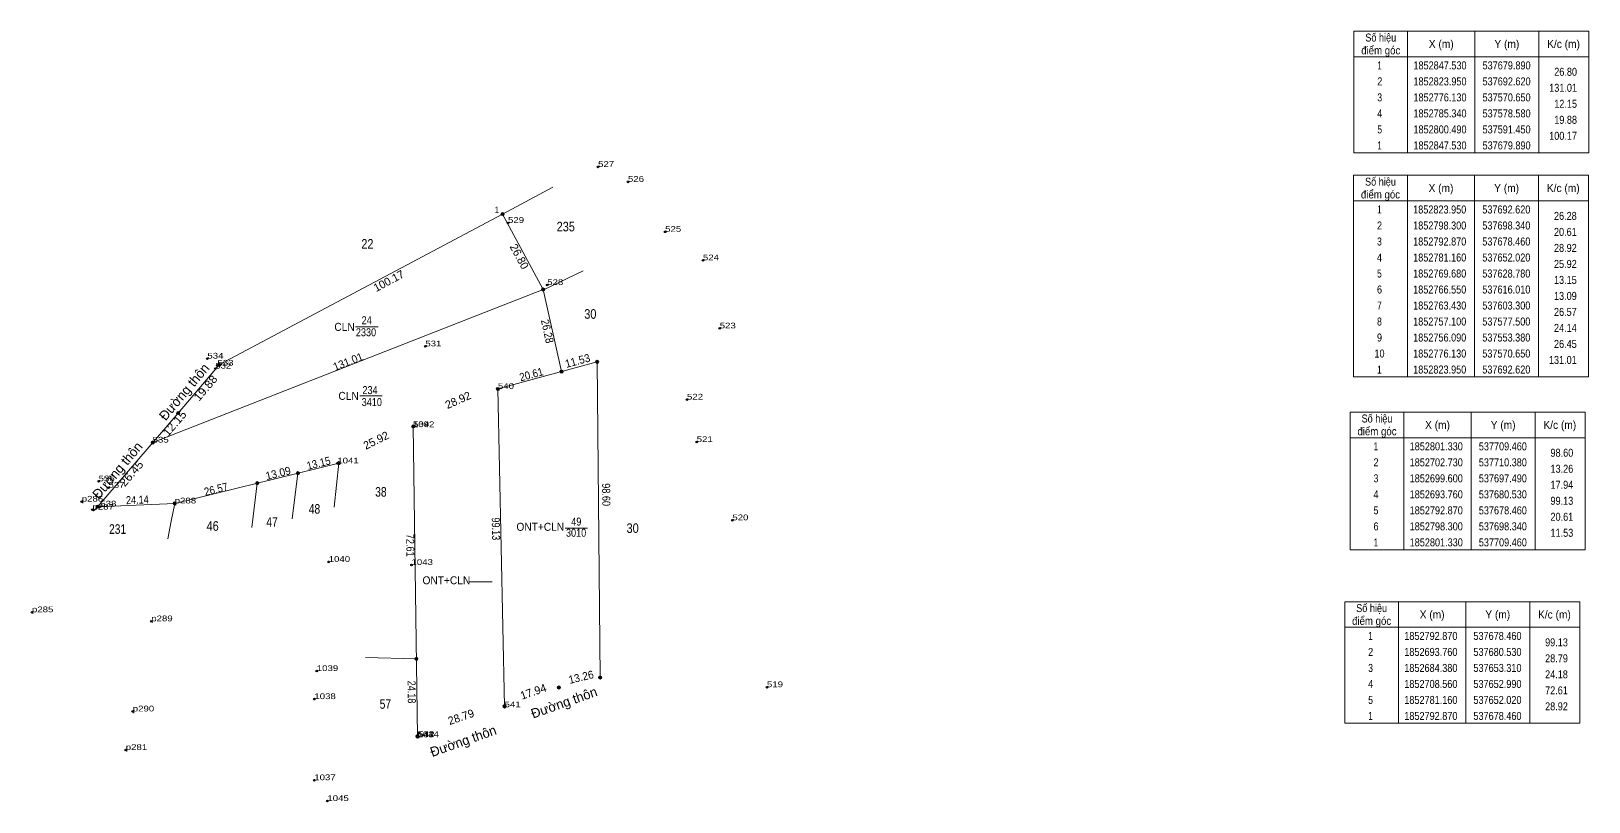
# Model space of a CAD drawing. Header units: metres. Extents: x 536979 to 538019, y 1852200 to 1852905.
# Drawn here: x 537532.7 to 538019.2, y 1852663.9 to 1852904.7 of the extents above; entities that cross this region are included whole.
import ezdxf
from ezdxf.enums import TextEntityAlignment as Align

# ---------------------------------------------------------------- set-up
doc = ezdxf.new("R2010")
doc.units = ezdxf.units.M
doc.header["$PDMODE"] = 32
doc.header["$PDSIZE"] = 0.5
for name, color, linetype, lineweight in [('10', 7, 'Continuous', 13), ('13', 7, 'Continuous', 13), ('4', 7, 'Continuous', 13), ('63', 7, 'Continuous', 13)]:
    doc.layers.add(name, color=color, linetype=linetype, lineweight=lineweight)
doc.layers.add('12', color=7, linetype='Continuous')
doc.layers.add('7', color=7, linetype='Continuous')

msp = doc.modelspace()

# ---------------------------------------------------------------- hatches: boundary and pattern name
at = {"layer": '4'}
for points in [[(537680.39, 1852847.53, 1), (537679.39, 1852847.53, 1)], [(537693.12, 1852823.95, 1), (537692.12, 1852823.95, 1)], [(537709.96, 1852801.33, 1), (537708.96, 1852801.33, 1)], [(537591.87, 1852800.4, 1), (537590.87, 1852800.4, 1)], [(537698.84, 1852798.3, 1), (537697.84, 1852798.3, 1)], [(537678.96, 1852792.87, 1), (537677.96, 1852792.87, 1)], [(537579.08, 1852785.34, 1), (537578.08, 1852785.34, 1)], [(537652.52, 1852781.16, 1), (537651.52, 1852781.16, 1)], [(537571.15, 1852776.13, 1), (537570.15, 1852776.13, 1)], [(537616.51, 1852766.55, 1), (537615.51, 1852766.55, 1)], [(537629.28, 1852769.68, 1), (537628.28, 1852769.68, 1)], [(537603.8, 1852763.43, 1), (537602.8, 1852763.43, 1)], [(537578, 1852757.1, 1), (537577, 1852757.1, 1)], [(537553.88, 1852756.09, 1), (537552.88, 1852756.09, 1)], [(537653.49, 1852708.56, 1), (537652.49, 1852708.56, 1)], [(537697.99, 1852699.6, 1), (537696.99, 1852699.6, 1)], [(537710.88, 1852702.73, 1), (537709.88, 1852702.73, 1)], [(537681.03, 1852693.76, 1), (537680.03, 1852693.76, 1)], [(537653.81, 1852684.38, 1), (537652.81, 1852684.38, 1)]]:
    msp.add_hatch(color=256, dxfattribs=at).paths.add_polyline_path(points)

# ---------------------------------------------------------------- linework, layer by layer
at = {"layer": '10'}
for p, q in [((537692.69, 1852823.81), (537705.09, 1852829.74)), ((537570.65, 1852776.13), (537692.62, 1852823.95)), ((537710.38, 1852702.73), (537709.46, 1852801.34)), ((537578.58, 1852785.34), (537591.45, 1852800.49)), ((537652.02, 1852781.16), (537653.31, 1852684.38))]:
    msp.add_line(p, q, dxfattribs=at)
for points in [[(537591.45, 1852800.49), (537679.89, 1852847.53), (537692.62, 1852823.95)], [(537680.53, 1852693.76), (537678.46, 1852792.87), (537709.46, 1852801.34)], [(537552.31, 1852754.85), (537553.38, 1852756.09), (537578.58, 1852785.34)], [(537553.38, 1852756.09), (537577.5, 1852757.1), (537628.78, 1852769.68)]]:
    msp.add_lwpolyline(points, dxfattribs=at)
at = {"layer": '13'}
for p, q in [((537634.02, 1852812.24), (537641.02, 1852812.24)), ((537635.29, 1852790.68), (537642.29, 1852790.68)), ((537699.44, 1852749.35), (537706.44, 1852749.35)), ((537669.63, 1852732.62), (537676.63, 1852732.62))]:
    msp.add_line(p, q, dxfattribs=at)
at = {"layer": '4'}
for p, q in [((537962.62, 1852904.66), (537962.62, 1852866.66)), ((537983.62, 1852904.66), (537983.62, 1852866.66)), ((538003.62, 1852904.66), (538003.62, 1852866.66)), ((537945.82, 1852896.66), (538019.22, 1852896.66)), ((537962.54, 1852859.64), (537962.54, 1852796.64)), ((537983.54, 1852859.64), (537983.54, 1852796.64)), ((538003.54, 1852859.64), (538003.54, 1852796.64)), ((537695.62, 1852855.9), (537679.89, 1852847.53)), ((537945.74, 1852851.64), (538019.14, 1852851.64)), ((537698.34, 1852798.3), (537692.62, 1852823.95)), ((537961.45, 1852785.64), (537961.45, 1852742.64)), ((537982.45, 1852785.64), (537982.45, 1852742.64)), ((538002.45, 1852785.64), (538002.45, 1852742.64)), ((537944.65, 1852777.64), (538018.05, 1852777.64)), ((537628.78, 1852769.68), (537627.35, 1852755.96)), ((537601.61, 1852749.59), (537603.3, 1852763.43)), ((537616.01, 1852766.55), (537614.14, 1852752.26)), ((537637.11, 1852709.01), (537652.99, 1852708.56))]:
    msp.add_line(p, q, dxfattribs=at)
for points in [[(537945.82, 1852904.66), (538019.22, 1852904.66), (538019.22, 1852866.66), (537945.82, 1852866.66)], [(537945.74, 1852859.64), (538019.14, 1852859.64), (538019.14, 1852796.64), (537945.74, 1852796.64)], [(537944.65, 1852785.64), (538018.05, 1852785.64), (538018.05, 1852742.64), (537944.65, 1852742.64)]]:
    msp.add_lwpolyline(points, close=True, dxfattribs=at)
msp.add_lwpolyline([(537577.5, 1852757.1), (537576.41, 1852751.53), (537575.32, 1852746.07)], dxfattribs=at)
for centre in [(537679.89, 1852847.53), (537692.62, 1852823.95), (537709.46, 1852801.33), (537591.37, 1852800.4), (537698.34, 1852798.3), (537678.46, 1852792.87), (537578.58, 1852785.34), (537652.02, 1852781.16), (537570.65, 1852776.13), (537616.01, 1852766.55), (537628.78, 1852769.68), (537603.3, 1852763.43), (537577.5, 1852757.1), (537553.38, 1852756.09), (537652.99, 1852708.56), (537697.49, 1852699.6), (537710.38, 1852702.73), (537680.53, 1852693.76), (537653.31, 1852684.38)]:
    msp.add_circle(centre, 0.5, dxfattribs=at)
at = {"layer": '63'}
for p, q in [((537959.77, 1852726.41), (537959.77, 1852688.41)), ((537980.77, 1852726.41), (537980.77, 1852688.41)), ((538000.77, 1852726.41), (538000.77, 1852688.41)), ((537942.97, 1852718.41), (538016.37, 1852718.41))]:
    msp.add_line(p, q, dxfattribs=at)
msp.add_lwpolyline([(537942.97, 1852726.41), (538016.37, 1852726.41), (538016.37, 1852688.41), (537942.97, 1852688.41)], close=True, dxfattribs=at)
at = {"layer": '7'}
for p in [(537709.75, 1852862.25), (537719.09, 1852857.57), (537681.61, 1852844.75), (537730.69, 1852841.97), (537742.49, 1852833.05), (537693.86, 1852825.35), (537747.75, 1852811.79), (537655.78, 1852806.17), (537587.72, 1852802.35), (537590.17, 1852799.23), (537590.84, 1852800.15), (537678.46, 1852792.87), (537737.51, 1852789.54), (537651.92, 1852780.98), (537651.92, 1852780.93), (537570.6, 1852776.11), (537740.55, 1852776.28), (537628.29, 1852769.6), (537553.72, 1852764.01), (537556.83, 1852762.02), (537548.46, 1852757.67), (537577.49, 1852757.1), (537551.81, 1852755.15), (537554.26, 1852756.13), (537751.68, 1852751.84), (537625.6, 1852738.84), (537651.46, 1852737.88), (537532.91, 1852723.1), (537570.17, 1852720.28), (537621.88, 1852704.74), (537762.49, 1852699.69), (537621.12, 1852695.97), (537564.4, 1852692.11), (537680.54, 1852693.41), (537653.31, 1852684.06), (537653.32, 1852684.06), (537653.63, 1852684.1), (537562.21, 1852680.07), (537621.09, 1852670.63), (537625.18, 1852664.12)]:
    msp.add_point(p, dxfattribs=at)

# ---------------------------------------------------------------- texts
at = {"layer": '10'}
for rotation, p in [(49.91, (537581.603, 1852790.994)), (49.91, (537560.753, 1852766.484)), (19.537, (537699.618, 1852693.472)), (19.537, (537668.118, 1852681.472))]:
    msp.add_text('Đường thôn', height=3, rotation=rotation, dxfattribs=at).set_placement(p, align=Align.CENTER)
at = {"layer": '12', "width": 1.25}
for s, p in [('527', (537709.75, 1852862.25)), ('527', (537709.75, 1852862.25)), ('527', (537709.75, 1852862.25)), ('526', (537719.08, 1852857.57)), ('526', (537719.08, 1852857.57)), ('526', (537719.08, 1852857.57)), ('529', (537681.61, 1852844.76)), ('529', (537681.61, 1852844.76)), ('529', (537681.61, 1852844.76)), ('525', (537730.69, 1852841.97)), ('525', (537730.69, 1852841.97)), ('525', (537730.69, 1852841.97)), ('524', (537742.49, 1852833.05)), ('524', (537742.49, 1852833.05)), ('524', (537742.49, 1852833.05)), ('528', (537693.86, 1852825.35)), ('528', (537693.86, 1852825.35)), ('528', (537693.86, 1852825.35)), ('523', (537747.75, 1852811.79)), ('523', (537747.75, 1852811.79)), ('523', (537747.75, 1852811.79)), ('531', (537655.78, 1852806.17)), ('531', (537655.78, 1852806.17)), ('531', (537655.78, 1852806.17)), ('534', (537587.72, 1852802.35)), ('534', (537587.72, 1852802.35)), ('534', (537587.72, 1852802.35)), ('532', (537590.16, 1852799.23)), ('532', (537590.16, 1852799.23)), ('532', (537590.16, 1852799.23)), ('533', (537590.84, 1852800.15)), ('533', (537590.84, 1852800.15)), ('533', (537590.84, 1852800.15)), ('540', (537678.46, 1852792.87)), ('540', (537678.46, 1852792.87)), ('540', (537678.46, 1852792.87)), ('522', (537737.51, 1852789.54)), ('522', (537737.51, 1852789.54)), ('522', (537737.51, 1852789.54)), ('539', (537651.92, 1852780.98)), ('539', (537651.92, 1852780.98)), ('539', (537651.92, 1852780.98)), ('1042', (537651.92, 1852780.93)), ('535', (537570.6, 1852776.11)), ('535', (537570.6, 1852776.11)), ('535', (537570.6, 1852776.11)), ('521', (537740.55, 1852776.28)), ('521', (537740.55, 1852776.28)), ('521', (537740.55, 1852776.28)), ('1041', (537628.29, 1852769.6)), ('536', (537553.72, 1852764.01)), ('536', (537553.72, 1852764.01)), ('536', (537553.72, 1852764.01)), ('537', (537556.83, 1852762.02)), ('537', (537556.83, 1852762.02)), ('537', (537556.83, 1852762.02)), ('p286', (537548.46, 1852757.66)), ('p286', (537548.46, 1852757.66)), ('p286', (537548.46, 1852757.66)), ('538', (537554.26, 1852756.13)), ('538', (537554.26, 1852756.13)), ('538', (537554.26, 1852756.13)), ('p288', (537577.5, 1852757.1)), ('p288', (537577.5, 1852757.1)), ('p288', (537577.5, 1852757.1)), ('p287', (537551.81, 1852755.15)), ('p287', (537551.81, 1852755.15)), ('p287', (537551.81, 1852755.15)), ('520', (537751.68, 1852751.84)), ('520', (537751.68, 1852751.84)), ('520', (537751.68, 1852751.84)), ('1040', (537625.6, 1852738.84)), ('1043', (537651.46, 1852737.88)), ('p285', (537532.91, 1852723.1)), ('p285', (537532.91, 1852723.1)), ('p285', (537532.91, 1852723.1)), ('p289', (537570.17, 1852720.28)), ('p289', (537570.17, 1852720.28)), ('p289', (537570.17, 1852720.28)), ('1039', (537621.88, 1852704.74)), ('519', (537762.49, 1852699.69)), ('519', (537762.49, 1852699.69)), ('519', (537762.49, 1852699.69)), ('1038', (537621.12, 1852695.97)), ('541', (537680.54, 1852693.41)), ('541', (537680.54, 1852693.41)), ('541', (537680.54, 1852693.41)), ('p290', (537564.4, 1852692.11)), ('p290', (537564.4, 1852692.11)), ('p290', (537564.4, 1852692.11)), ('543', (537653.31, 1852684.06)), ('543', (537653.31, 1852684.06)), ('543', (537653.31, 1852684.06)), ('1044', (537653.32, 1852684.06)), ('542', (537653.63, 1852684.1)), ('542', (537653.63, 1852684.1)), ('542', (537653.63, 1852684.1)), ('p281', (537562.21, 1852680.07)), ('p281', (537562.21, 1852680.07)), ('p281', (537562.21, 1852680.07)), ('1037', (537621.09, 1852670.63)), ('1045', (537625.18, 1852664.12))]:
    msp.add_text(s, height=1.8, dxfattribs=at).set_placement(p)
at = {"layer": '13'}
for s, width, p in [('24', 0.85, (537637.475, 1852813.09)), ('CLN', 0.95, (537630.545, 1852811.02)), ('2330', 0.85, (537637.245, 1852809.33)), ('CLN', 0.95, (537631.815, 1852789.46)), ('ONT+CLN', 0.95, (537691.695, 1852748.55)), ('ONT+CLN', 0.95, (537662.365, 1852731.84))]:
    msp.add_text(s, height=2.5, dxfattribs=dict(at, width=width)).set_placement(p, align=Align.CENTER)
at = {"layer": '4'}
for s, height, width, p in [('Số hiệu', 2.5, 0.85, (537954.22, 1852901.41)), ('điểm góc', 2.5, 0.9, (537954.22, 1852897.41)), ('X (m)', 2.5, 0.95, (537973.12, 1852899.41)), ('Y (m)', 2.5, 0.95, (537993.615, 1852899.41)), ('K/c (m)', 2.5, 0.95, (538011.32, 1852899.41)), (' 1', 2.5, 0.75, (537953.515, 1852892.71)), ('1852847.530', 2.5, 0.85, (537972.72, 1852892.71)), ('537679.890', 2.5, 0.85, (537993.525, 1852892.71)), (' 2', 2.5, 0.85, (537953.52, 1852887.71)), ('1852823.950', 2.5, 0.85, (537972.72, 1852887.71)), ('537692.620', 2.5, 0.85, (537993.525, 1852887.71)), (' 3', 2.5, 0.8, (537953.52, 1852882.71)), ('1852776.130', 2.5, 0.85, (537972.72, 1852882.71)), ('537570.650', 2.5, 0.85, (537993.525, 1852882.71)), (' 4', 2.5, 0.85, (537953.515, 1852877.71)), ('1852785.340', 2.5, 0.85, (537972.72, 1852877.71)), ('537578.580', 2.5, 0.85, (537993.525, 1852877.71)), (' 5', 2.5, 0.8, (537953.52, 1852872.71)), ('1852800.490', 2.5, 0.85, (537972.72, 1852872.71)), ('537591.450', 2.5, 0.85, (537993.525, 1852872.71)), (' 1', 2.5, 0.75, (537953.515, 1852867.71)), ('1852847.530', 2.5, 0.85, (537972.72, 1852867.71)), ('537679.890', 2.5, 0.85, (537993.525, 1852867.71)), ('điểm góc', 2.5, 0.9, (537954.14, 1852852.39)), ('Số hiệu', 2.5, 0.85, (537954.14, 1852856.39)), ('X (m)', 2.5, 0.95, (537973.04, 1852854.39)), ('Y (m)', 2.5, 0.95, (537993.535, 1852854.39)), ('K/c (m)', 2.5, 0.95, (538011.24, 1852854.39)), (' 1', 2.5, 0.75, (537953.435, 1852847.69)), ('1852823.950', 2.5, 0.85, (537972.64, 1852847.69)), ('537692.620', 2.5, 0.85, (537993.445, 1852847.69)), ('235', 3, 0.85, (537699.65, 1852842.1)), (' 2', 2.5, 0.85, (537953.44, 1852842.69)), ('1852798.300', 2.5, 0.85, (537972.64, 1852842.69)), ('537698.340', 2.5, 0.85, (537993.445, 1852842.69)), (' 3', 2.5, 0.8, (537953.44, 1852837.69)), ('1852792.870', 2.5, 0.85, (537972.64, 1852837.69)), ('537678.460', 2.5, 0.85, (537993.445, 1852837.69)), ('22', 3, 0.85, (537637.69, 1852836.69)), (' 4', 2.5, 0.85, (537953.435, 1852832.69)), ('1852781.160', 2.5, 0.85, (537972.64, 1852832.69)), ('537652.020', 2.5, 0.85, (537993.445, 1852832.69)), ('1852769.680', 2.5, 0.85, (537972.64, 1852827.69)), ('537628.780', 2.5, 0.85, (537993.445, 1852827.69)), (' 5', 2.5, 0.8, (537953.44, 1852827.69)), (' 6', 2.5, 0.85, (537953.44, 1852822.69)), ('1852766.550', 2.5, 0.85, (537972.64, 1852822.69)), ('537616.010', 2.5, 0.85, (537993.445, 1852822.69)), ('30', 3, 0.85, (537707.33, 1852814.8)), (' 7', 2.5, 0.8, (537953.44, 1852817.69)), ('1852763.430', 2.5, 0.85, (537972.64, 1852817.69)), ('537603.300', 2.5, 0.85, (537993.445, 1852817.69)), (' 8', 2.5, 0.8, (537953.44, 1852812.69)), ('1852757.100', 2.5, 0.85, (537972.64, 1852812.69)), ('537577.500', 2.5, 0.85, (537993.445, 1852812.69)), (' 9', 2.5, 0.85, (537953.435, 1852807.69)), ('1852756.090', 2.5, 0.85, (537972.64, 1852807.69)), ('537553.380', 2.5, 0.85, (537993.445, 1852807.69)), (' 10', 2.5, 0.85, (537953.435, 1852802.69)), ('1852776.130', 2.5, 0.85, (537972.64, 1852802.69)), ('537570.650', 2.5, 0.85, (537993.445, 1852802.69)), (' 1', 2.5, 0.75, (537953.435, 1852797.69)), ('1852823.950', 2.5, 0.85, (537972.64, 1852797.69)), ('537692.620', 2.5, 0.85, (537993.445, 1852797.69)), ('234', 2.5, 0.85, (537638.505, 1852791.26)), ('3410', 2.5, 0.85, (537639.055, 1852787.52)), ('Số hiệu', 2.5, 0.85, (537953.05, 1852782.39)), ('X (m)', 2.5, 0.95, (537971.95, 1852780.39)), ('Y (m)', 2.5, 0.95, (537992.445, 1852780.39)), ('K/c (m)', 2.5, 0.95, (538010.15, 1852780.39)), ('điểm góc', 2.5, 0.9, (537953.05, 1852778.39)), (' 1', 2.5, 0.75, (537952.345, 1852773.69)), ('1852801.330', 2.5, 0.85, (537971.55, 1852773.69)), ('537709.460', 2.5, 0.85, (537992.355, 1852773.69)), (' 2', 2.5, 0.85, (537952.35, 1852768.69)), ('1852702.730', 2.5, 0.85, (537971.55, 1852768.69)), ('537710.380', 2.5, 0.85, (537992.355, 1852768.69)), ('38', 3, 0.8, (537641.905, 1852759.22)), (' 3', 2.5, 0.8, (537952.35, 1852763.69)), ('1852699.600', 2.5, 0.85, (537971.55, 1852763.69)), ('537697.490', 2.5, 0.85, (537992.355, 1852763.69)), (' 4', 2.5, 0.85, (537952.345, 1852758.69)), ('1852693.760', 2.5, 0.85, (537971.55, 1852758.69)), ('537680.530', 2.5, 0.85, (537992.355, 1852758.69)), ('47', 3, 0.8, (537607.895, 1852749.79)), ('48', 3, 0.8, (537621.165, 1852753.9)), ('49', 2.5, 0.85, (537702.945, 1852750.19)), (' 5', 2.5, 0.8, (537952.35, 1852753.69)), ('1852792.870', 2.5, 0.85, (537971.55, 1852753.69)), ('537678.460', 2.5, 0.85, (537992.355, 1852753.69)), ('231', 3, 0.8, (537559.66, 1852747.6)), ('46', 3, 0.85, (537589.35, 1852748.56)), ('3010', 2.5, 0.85, (537702.875, 1852746.7)), ('30', 3, 0.85, (537720.54, 1852747.89)), (' 6', 2.5, 0.85, (537952.35, 1852748.69)), ('1852798.300', 2.5, 0.85, (537971.55, 1852748.69)), ('537698.340', 2.5, 0.85, (537992.355, 1852748.69)), (' 1', 2.5, 0.75, (537952.345, 1852743.69)), ('1852801.330', 2.5, 0.85, (537971.55, 1852743.69)), ('537709.460', 2.5, 0.85, (537992.355, 1852743.69)), ('57', 3, 0.8, (537643.305, 1852692.95))]:
    msp.add_text(s, height=height, dxfattribs=dict(at, width=width)).set_placement(p, align=Align.CENTER)
for s, height, width, p in [('26.80', 2.5, 0.85, (538015.52, 1852890.71)), ('131.01', 2.5, 0.85, (538015.52, 1852885.71)), ('12.15', 2.5, 0.85, (538015.52, 1852880.71)), ('19.88', 2.5, 0.85, (538015.52, 1852875.71)), ('100.17', 2.5, 0.85, (538015.52, 1852870.71)), (' 1', 2, 0.9, (537678.77, 1852847.83)), ('26.28', 2.5, 0.85, (538015.44, 1852845.69)), ('20.61', 2.5, 0.85, (538015.44, 1852840.69)), ('28.92', 2.5, 0.85, (538015.44, 1852835.69)), ('25.92', 2.5, 0.85, (538015.44, 1852830.69)), ('13.15', 2.5, 0.85, (538015.44, 1852825.69)), ('13.09', 2.5, 0.85, (538015.44, 1852820.69)), ('26.57', 2.5, 0.85, (538015.44, 1852815.69)), ('24.14', 2.5, 0.85, (538015.44, 1852810.69)), ('26.45', 2.5, 0.85, (538015.44, 1852805.69)), ('131.01', 2.5, 0.85, (538015.44, 1852800.69)), ('98.60', 2.5, 0.85, (538014.35, 1852771.69)), ('13.26', 2.5, 0.85, (538014.35, 1852766.69)), ('17.94', 2.5, 0.85, (538014.35, 1852761.69)), ('99.13', 2.5, 0.85, (538014.35, 1852756.69)), ('20.61', 2.5, 0.85, (538014.35, 1852751.69)), ('11.53', 2.5, 0.85, (538014.35, 1852746.69))]:
    msp.add_text(s, height=height, dxfattribs=dict(at, width=width)).set_placement(p, align=Align.RIGHT)
for s, rotation, p in [('26.80', 298.363, (537684.044, 1852833.664)), ('100.17', 28.008, (537644.948, 1852825.522)), ('28.92', 23.888, (537666.509, 1852788.251)), ('25.92', 26.288, (537640.951, 1852775.698)), ('17.94', 19.001, (537689.918, 1852697.122))]:
    msp.add_text(s, height=2.5, rotation=rotation, dxfattribs=at).set_placement(p, align=Align.CENTER)
for s, rotation, width, p in [('26.28', 282.571, 0.9, (537692.691, 1852810.627)), ('131.01', 21.408, 0.95, (537632.099, 1852800.222)), ('131.01', 21.408, 0.95, (537632.099, 1852800.222)), ('11.53', 15.242, 0.95, (537703.671, 1852800.468)), ('19.88', 49.652, 1.1, (537588.078, 1852792.351)), ('20.61', 15.277, 0.9, (537689.216, 1852796.219)), ('12.15', 49.271, 1.1, (537578.409, 1852781.299)), ('26.45', 49.246, 1.1, (537564.951, 1852765.649)), ('13.09', 13.792, 0.95, (537610.112, 1852765.333)), ('13.15', 13.772, 0.9, (537622.747, 1852768.466)), ('26.57', 13.785, 0.9, (537590.702, 1852760.338)), ('98.60', 270.535, 0.85, (537711.044, 1852759.837)), ('24.14', 2.398, 0.85, (537565.888, 1852757.004)), ('13.26', 13.649, 0.95, (537704.74, 1852701.638))]:
    msp.add_text(s, height=2.5, rotation=rotation, dxfattribs=dict(at, width=width)).set_placement(p, align=Align.CENTER)
at = {"layer": '63', "width": 0.85}
for s, rotation, p in [('99.13', 271.197, (537676.595, 1852749.141)), ('72.61', 270.765, (537649.847, 1852744.027)), ('24.18', 270.758, (537650.288, 1852698.172))]:
    msp.add_text(s, height=2.5, rotation=rotation, dxfattribs=at).set_placement(p, align=Align.CENTER)
at = {"layer": '63'}
for s, width, p in [('Số hiệu', 0.85, (537951.37, 1852723.16)), ('X (m)', 0.95, (537970.27, 1852721.16)), ('Y (m)', 0.95, (537990.765, 1852721.16)), ('K/c (m)', 0.95, (538008.47, 1852721.16)), ('điểm góc', 0.9, (537951.37, 1852719.16)), (' 1', 0.75, (537950.665, 1852714.46)), ('1852792.870', 0.85, (537969.87, 1852714.46)), ('537678.460', 0.85, (537990.675, 1852714.46)), (' 2', 0.85, (537950.67, 1852709.46)), ('1852693.760', 0.85, (537969.87, 1852709.46)), ('537680.530', 0.85, (537990.675, 1852709.46)), (' 3', 0.8, (537950.67, 1852704.46)), ('1852684.380', 0.85, (537969.87, 1852704.46)), ('537653.310', 0.85, (537990.675, 1852704.46)), (' 4', 0.85, (537950.665, 1852699.46)), ('1852708.560', 0.85, (537969.87, 1852699.46)), ('537652.990', 0.85, (537990.675, 1852699.46)), (' 5', 0.8, (537950.67, 1852694.46)), ('1852781.160', 0.85, (537969.87, 1852694.46)), ('537652.020', 0.85, (537990.675, 1852694.46)), (' 1', 0.75, (537950.665, 1852689.46)), ('1852792.870', 0.85, (537969.87, 1852689.46)), ('537678.460', 0.85, (537990.675, 1852689.46))]:
    msp.add_text(s, height=2.5, dxfattribs=dict(at, width=width)).set_placement(p, align=Align.CENTER)
at = {"layer": '63', "width": 0.85}
for s, p in [('99.13', (538012.67, 1852712.46)), ('28.79', (538012.67, 1852707.46)), ('24.18', (538012.67, 1852702.46)), ('72.61', (538012.67, 1852697.46)), ('28.92', (538012.67, 1852692.46))]:
    msp.add_text(s, height=2.5, dxfattribs=at).set_placement(p, align=Align.RIGHT)
at = {"layer": '63'}
msp.add_text('28.79', height=2.5, rotation=19.014, dxfattribs=at).set_placement((537667.333, 1852689.207), align=Align.CENTER)

doc.saveas('drawing.dxf')
